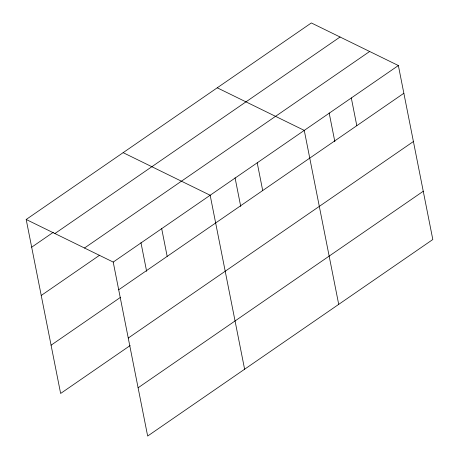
<?xml version="1.0" encoding="UTF-8"?>
<svg xmlns="http://www.w3.org/2000/svg" width="459" height="459" viewBox="0 0 459 459"><rect width="100%" height="100%" fill="white"/><g stroke="black" fill="none" stroke-linecap="round" stroke-linejoin="round"><path stroke-width="0.69" d="M26.186 219.482L311.34 22.95L398.366 65.539L432.814 239.518L147.66 436.05L113.212 262.072L26.186 219.482L60.634 393.461L130.138 345.558M31.677 247.206L53.284 232.311M54.902 233.539L340.062 37.007M84.49 248.015L369.65 51.483M41.23 295.47L99.637 255.215M113.212 262.072L398.366 65.539M118.697 289.795L403.857 93.263M51.075 345.197L120.579 297.294M128.256 338.059L413.41 141.527M138.102 387.786L423.255 191.254M217.239 87.807L304.265 130.396L338.713 304.374M123.138 152.663L210.165 195.253L244.613 369.231M351.313 97.968L356.804 125.691M329.16 112.943L334.846 141.659M257.212 162.825L262.703 190.542M235.06 177.799L240.745 206.516M161.688 228.662L167.174 256.38M140.959 242.656L146.645 271.372"/></g></svg>
